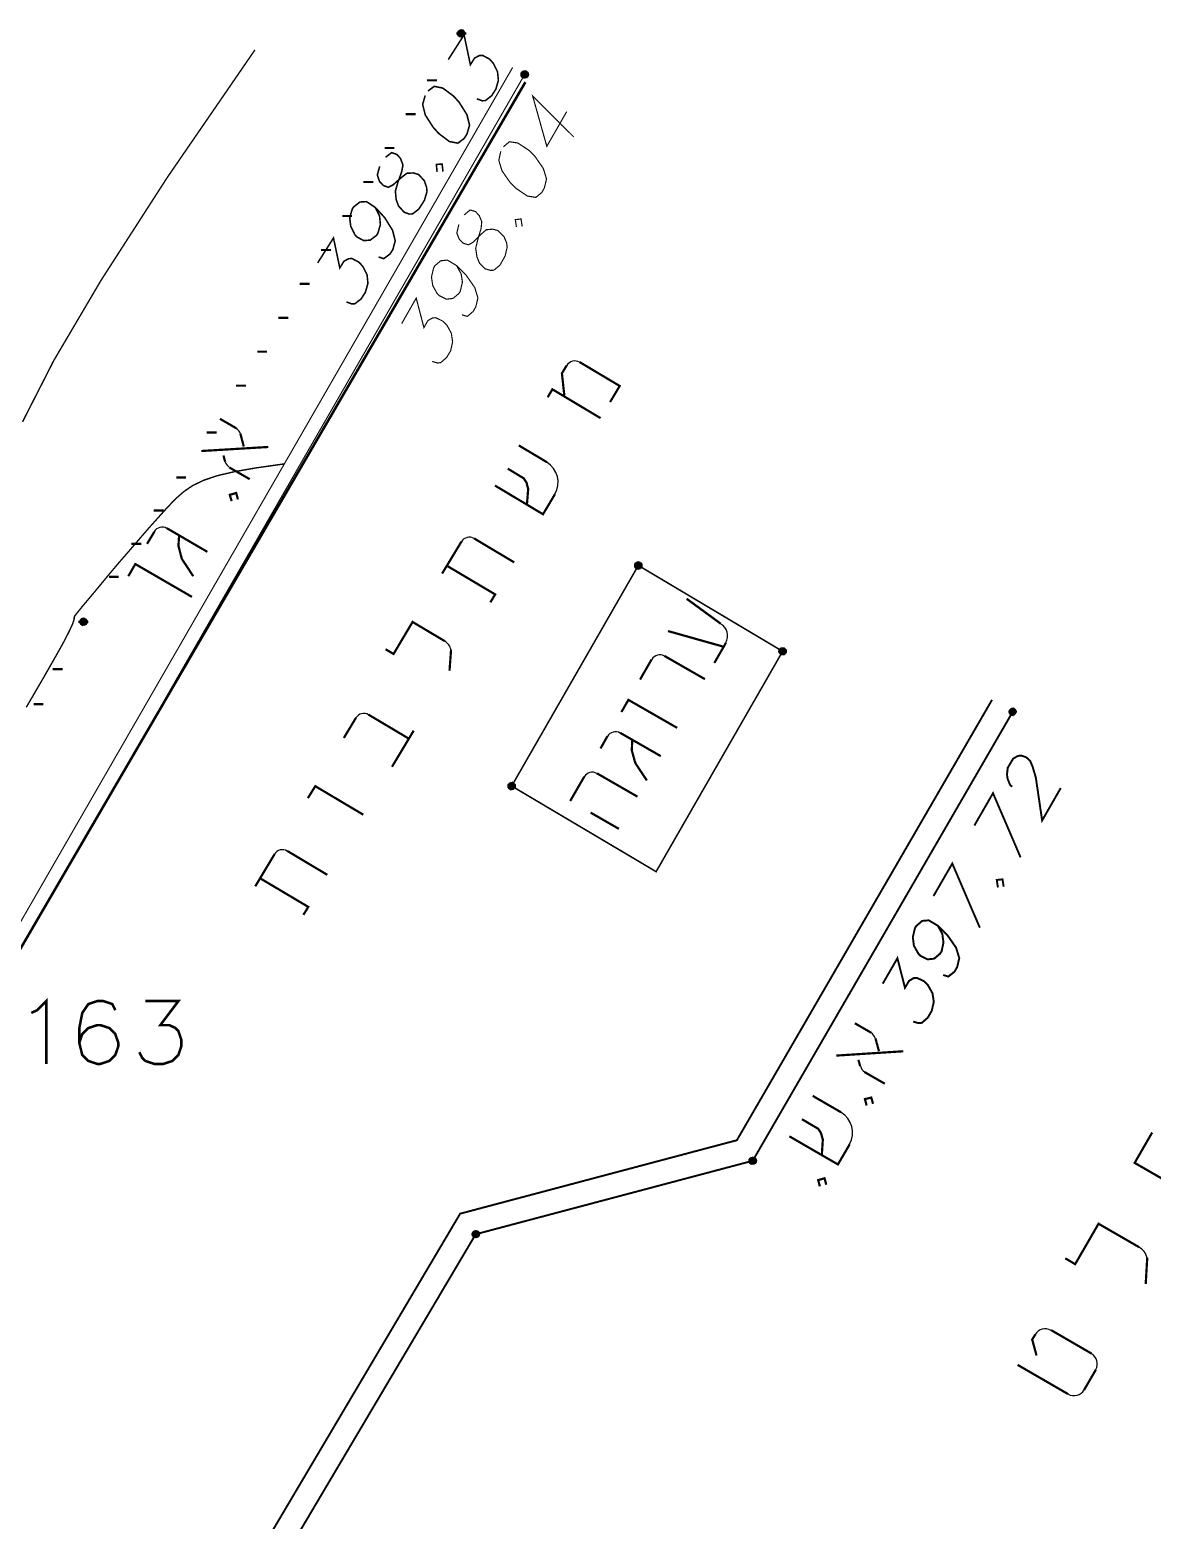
# Model space of a CAD drawing. Extents: x 489 to 720, y 1028 to 1176.
# Drawn here: x 541.31 to 549.33, y 1064.11 to 1074.77 of the extents above; entities that cross this region are included whole.
import ezdxf

# ---------------------------------------------------------------- set-up
doc = ezdxf.new("R2010")
doc.units = 0
doc.header["$MEASUREMENT"] = 0
for name, color, linetype in [('1501-ARUGA', 7, 'Continuous'), ('1501-EVEN-GAN', 7, 'Continuous'), ('1501-EVEN-SOFA', 7, 'Continuous'), ('1501-TOPO', 7, 'Continuous'), ('1506', 7, 'Continuous'), ('1507', 7, 'Continuous'), ('1511-DOWN', 7, 'Continuous'), ('2408-EVEN-GAN', 7, 'Continuous'), ('2410-EVEN-SOFA', 7, 'Continuous'), ('5250-ARUGA', 7, 'Continuous'), ('M1602', 7, 'Continuous')]:
    doc.layers.add(name, color=color, linetype=linetype)

msp = doc.modelspace()

# ---------------------------------------------------------------- hatches: boundary and pattern name
at = {"layer": '1501-ARUGA', "linetype": 'Continuous', "ltscale": 0.045455}
for points in [[(545.637, 1070.949), (545.682, 1070.923), (545.633, 1070.94)], [(545.682, 1070.923), (545.633, 1070.94), (545.675, 1070.915)], [(545.633, 1070.94), (545.675, 1070.915), (545.635, 1070.93)], [(545.675, 1070.915), (545.635, 1070.93), (545.666, 1070.91)], [(545.635, 1070.93), (545.666, 1070.91), (545.639, 1070.92)], [(545.644, 1070.957), (545.686, 1070.933), (545.637, 1070.949)], [(545.686, 1070.933), (545.637, 1070.949), (545.682, 1070.923)], [(545.666, 1070.91), (545.639, 1070.92), (545.656, 1070.91)], [(545.639, 1070.92), (545.656, 1070.91), (545.646, 1070.914)], [(545.653, 1070.962), (545.685, 1070.943), (545.644, 1070.957)], [(545.685, 1070.943), (545.644, 1070.957), (545.686, 1070.933)], [(545.663, 1070.963), (545.68, 1070.953), (545.653, 1070.962)], [(545.68, 1070.953), (545.653, 1070.962), (545.685, 1070.943)], [(545.673, 1070.959), (545.663, 1070.963), (545.68, 1070.953)], [(546.666, 1070.317), (546.675, 1070.345), (546.665, 1070.328)], [(546.675, 1070.345), (546.665, 1070.328), (546.669, 1070.337)], [(546.671, 1070.308), (546.686, 1070.349), (546.666, 1070.317)], [(546.686, 1070.349), (546.666, 1070.317), (546.675, 1070.345)], [(546.679, 1070.301), (546.696, 1070.349), (546.671, 1070.308)], [(546.696, 1070.349), (546.671, 1070.308), (546.686, 1070.349)], [(546.705, 1070.346), (546.679, 1070.301), (546.696, 1070.349)], [(546.688, 1070.298), (546.705, 1070.346), (546.679, 1070.301)], [(546.713, 1070.339), (546.688, 1070.298), (546.705, 1070.346)], [(546.698, 1070.298), (546.713, 1070.339), (546.688, 1070.298)], [(546.717, 1070.33), (546.698, 1070.298), (546.713, 1070.339)], [(546.707, 1070.303), (546.717, 1070.33), (546.698, 1070.298)], [(546.717, 1070.32), (546.707, 1070.303), (546.717, 1070.33)], [(546.714, 1070.31), (546.717, 1070.32), (546.707, 1070.303)], [(544.748, 1069.385), (544.78, 1069.367), (544.738, 1069.381)], [(544.758, 1069.387), (544.775, 1069.376), (544.748, 1069.385)], [(544.775, 1069.376), (544.748, 1069.385), (544.78, 1069.367)], [(544.767, 1069.383), (544.758, 1069.387), (544.775, 1069.376)], [(544.732, 1069.373), (544.778, 1069.347), (544.729, 1069.364)], [(544.778, 1069.347), (544.729, 1069.364), (544.771, 1069.34)], [(544.729, 1069.364), (544.771, 1069.34), (544.729, 1069.354)], [(544.771, 1069.34), (544.729, 1069.354), (544.762, 1069.335)], [(544.729, 1069.354), (544.762, 1069.335), (544.733, 1069.345)], [(544.738, 1069.381), (544.781, 1069.357), (544.732, 1069.373)], [(544.781, 1069.357), (544.732, 1069.373), (544.778, 1069.347)], [(544.762, 1069.335), (544.733, 1069.345), (544.752, 1069.334)], [(544.733, 1069.345), (544.752, 1069.334), (544.741, 1069.338)], [(544.78, 1069.367), (544.738, 1069.381), (544.781, 1069.357)]]:
    msp.add_hatch(color=138, dxfattribs=at).paths.add_polyline_path(points, flags=0)
at = {"layer": '1501-EVEN-GAN', "linetype": 'Continuous', "ltscale": 0.045455}
for points in [[(544.825, 1074.46), (544.872, 1074.434), (544.822, 1074.45)], [(544.872, 1074.434), (544.822, 1074.45), (544.865, 1074.426)], [(544.822, 1074.45), (544.865, 1074.426), (544.823, 1074.44)], [(544.865, 1074.426), (544.823, 1074.44), (544.855, 1074.422)], [(544.823, 1074.44), (544.855, 1074.422), (544.828, 1074.431)], [(544.832, 1074.468), (544.874, 1074.443), (544.825, 1074.46)], [(544.874, 1074.443), (544.825, 1074.46), (544.872, 1074.434)], [(544.855, 1074.422), (544.828, 1074.431), (544.845, 1074.421)], [(544.828, 1074.431), (544.845, 1074.421), (544.836, 1074.424)], [(544.841, 1074.473), (544.874, 1074.454), (544.832, 1074.468)], [(544.874, 1074.454), (544.832, 1074.468), (544.874, 1074.443)], [(544.852, 1074.473), (544.87, 1074.463), (544.841, 1074.473)], [(544.87, 1074.463), (544.841, 1074.473), (544.874, 1074.454)], [(544.862, 1074.47), (544.852, 1074.473), (544.87, 1074.463)]]:
    msp.add_hatch(color=7, dxfattribs=at).paths.add_polyline_path(points, flags=0)
at = {"layer": '1501-EVEN-SOFA', "linetype": 'Continuous', "ltscale": 0.045455}
for points in [[(548.338, 1069.917), (548.355, 1069.907), (548.328, 1069.916)], [(548.348, 1069.914), (548.338, 1069.917), (548.355, 1069.907)], [(548.312, 1069.904), (548.357, 1069.878), (548.308, 1069.895)], [(548.357, 1069.878), (548.308, 1069.895), (548.35, 1069.87)], [(548.308, 1069.895), (548.35, 1069.87), (548.31, 1069.884)], [(548.35, 1069.87), (548.31, 1069.884), (548.341, 1069.865)], [(548.31, 1069.884), (548.341, 1069.865), (548.314, 1069.875)], [(548.319, 1069.912), (548.361, 1069.888), (548.312, 1069.904)], [(548.361, 1069.888), (548.312, 1069.904), (548.357, 1069.878)], [(548.341, 1069.865), (548.314, 1069.875), (548.331, 1069.865)], [(548.314, 1069.875), (548.331, 1069.865), (548.321, 1069.868)], [(548.328, 1069.916), (548.36, 1069.898), (548.319, 1069.912)], [(548.36, 1069.898), (548.319, 1069.912), (548.361, 1069.888)], [(548.355, 1069.907), (548.328, 1069.916), (548.36, 1069.898)], [(546.454, 1066.695), (546.483, 1066.656), (546.45, 1066.684)], [(546.483, 1066.656), (546.45, 1066.684), (546.473, 1066.655)], [(546.45, 1066.684), (546.473, 1066.655), (546.452, 1066.674)], [(546.473, 1066.655), (546.452, 1066.674), (546.463, 1066.658)], [(546.452, 1066.674), (546.463, 1066.658), (546.456, 1066.665)], [(546.461, 1066.703), (546.492, 1066.66), (546.454, 1066.695)], [(546.492, 1066.66), (546.454, 1066.695), (546.483, 1066.656)], [(546.47, 1066.707), (546.499, 1066.668), (546.461, 1066.703)], [(546.499, 1066.668), (546.461, 1066.703), (546.492, 1066.66)], [(546.48, 1066.707), (546.503, 1066.678), (546.47, 1066.707)], [(546.503, 1066.678), (546.47, 1066.707), (546.499, 1066.668)], [(546.49, 1066.704), (546.502, 1066.688), (546.48, 1066.707)], [(546.502, 1066.688), (546.48, 1066.707), (546.503, 1066.678)], [(546.497, 1066.697), (546.49, 1066.704), (546.502, 1066.688)], [(544.475, 1066.17), (544.505, 1066.13), (544.472, 1066.159)], [(544.505, 1066.13), (544.472, 1066.159), (544.495, 1066.13)], [(544.472, 1066.159), (544.495, 1066.13), (544.473, 1066.149)], [(544.495, 1066.13), (544.473, 1066.149), (544.485, 1066.133)], [(544.473, 1066.149), (544.485, 1066.133), (544.478, 1066.14)], [(544.482, 1066.176), (544.514, 1066.134), (544.475, 1066.17)], [(544.514, 1066.134), (544.475, 1066.17), (544.505, 1066.13)], [(544.491, 1066.181), (544.521, 1066.142), (544.482, 1066.176)], [(544.521, 1066.142), (544.482, 1066.176), (544.514, 1066.134)], [(544.502, 1066.182), (544.524, 1066.153), (544.491, 1066.181)], [(544.524, 1066.153), (544.491, 1066.181), (544.521, 1066.142)], [(544.512, 1066.179), (544.523, 1066.163), (544.502, 1066.182)], [(544.523, 1066.163), (544.502, 1066.182), (544.524, 1066.153)], [(544.52, 1066.172), (544.512, 1066.179), (544.523, 1066.163)]]:
    msp.add_hatch(color=251, dxfattribs=at).paths.add_polyline_path(points, flags=0)
at = {"layer": '1501-TOPO', "linetype": 'Continuous', "ltscale": 0.045455}
for points in [[(544.373, 1074.755), (544.417, 1074.726), (544.37, 1074.746)], [(544.417, 1074.726), (544.37, 1074.746), (544.411, 1074.718)], [(544.37, 1074.746), (544.411, 1074.718), (544.37, 1074.734)], [(544.411, 1074.718), (544.37, 1074.734), (544.4, 1074.715)], [(544.37, 1074.734), (544.4, 1074.715), (544.373, 1074.725)], [(544.38, 1074.762), (544.421, 1074.735), (544.373, 1074.755)], [(544.421, 1074.735), (544.373, 1074.755), (544.417, 1074.726)], [(544.4, 1074.715), (544.373, 1074.725), (544.39, 1074.715)], [(544.373, 1074.725), (544.39, 1074.715), (544.381, 1074.718)], [(544.389, 1074.766), (544.421, 1074.746), (544.38, 1074.762)], [(544.421, 1074.746), (544.38, 1074.762), (544.421, 1074.735)], [(544.399, 1074.766), (544.416, 1074.756), (544.389, 1074.766)], [(544.416, 1074.756), (544.389, 1074.766), (544.421, 1074.746)], [(544.41, 1074.763), (544.399, 1074.766), (544.416, 1074.756)], [(541.68, 1070.556), (541.721, 1070.531), (541.672, 1070.548)], [(541.689, 1070.56), (541.721, 1070.541), (541.68, 1070.556)], [(541.721, 1070.541), (541.68, 1070.556), (541.721, 1070.531)], [(541.699, 1070.56), (541.716, 1070.55), (541.689, 1070.56)], [(541.716, 1070.55), (541.689, 1070.56), (541.721, 1070.541)], [(541.708, 1070.557), (541.699, 1070.56), (541.716, 1070.55)], [(541.672, 1070.548), (541.717, 1070.521), (541.669, 1070.539)], [(541.717, 1070.521), (541.669, 1070.539), (541.711, 1070.514)], [(541.669, 1070.539), (541.711, 1070.514), (541.67, 1070.529)], [(541.711, 1070.514), (541.67, 1070.529), (541.702, 1070.509)], [(541.67, 1070.529), (541.702, 1070.509), (541.674, 1070.52)], [(541.721, 1070.531), (541.672, 1070.548), (541.717, 1070.521)], [(541.702, 1070.509), (541.674, 1070.52), (541.691, 1070.508)], [(541.674, 1070.52), (541.691, 1070.508), (541.681, 1070.512)]]:
    msp.add_hatch(color=7, dxfattribs=at).paths.add_polyline_path(points, flags=0)

# ---------------------------------------------------------------- linework, layer by layer
at = {"color": 250, "linetype": 'Continuous', "ltscale": 0.045455}
for points, const_width in [([(544.302, 1074.553), (544.415, 1074.73), (544.46, 1074.516), (544.49, 1074.564), (544.524, 1074.582), (544.548, 1074.583), (544.598, 1074.556), (544.624, 1074.526), (544.654, 1074.466), (544.66, 1074.405), (544.642, 1074.342), (544.612, 1074.295), (544.567, 1074.26), (544.544, 1074.259), (544.507, 1074.273)], 0.0112), ([(544.137, 1074.296), (544.119, 1074.233), (544.138, 1074.157), (544.195, 1074.068), (544.235, 1074.024), (544.311, 1073.967), (544.371, 1073.956), (544.415, 1073.989), (544.436, 1074.022), (544.454, 1074.084), (544.435, 1074.16), (544.379, 1074.249), (544.339, 1074.293), (544.262, 1074.35), (544.202, 1074.362), (544.157, 1074.329)], 0.0112), ([(545.199, 1074), (544.905, 1074.293), (545.006, 1073.933), (545.148, 1074.181)], 0.00825), ([(544.677, 1073.897), (544.663, 1073.833), (544.686, 1073.758), (544.746, 1073.672), (544.788, 1073.631), (544.867, 1073.578), (544.928, 1073.568), (544.971, 1073.604), (544.989, 1073.637), (545.004, 1073.7), (544.981, 1073.775), (544.921, 1073.862), (544.879, 1073.904), (544.799, 1073.957), (544.739, 1073.966), (544.696, 1073.93)], 0.00825), ([(543.812, 1073.79), (543.795, 1073.728), (543.811, 1073.682), (543.837, 1073.654), (543.874, 1073.64), (543.908, 1073.658), (543.963, 1073.707), (544.007, 1073.741), (544.054, 1073.743), (544.091, 1073.731), (544.131, 1073.687), (544.147, 1073.641), (544.15, 1073.61), (544.132, 1073.548), (544.091, 1073.484), (544.047, 1073.45), (544.023, 1073.449), (543.987, 1073.462), (543.947, 1073.506), (543.93, 1073.551), (543.924, 1073.613), (543.942, 1073.675), (543.97, 1073.754), (543.978, 1073.8), (543.961, 1073.846), (543.935, 1073.875), (543.897, 1073.888), (543.854, 1073.855)], 0.0112), ([(544.222, 1073.75), (544.217, 1073.804), (544.258, 1073.806), (544.264, 1073.753)], 0.0112), ([(543.781, 1073.496), (543.811, 1073.435), (543.817, 1073.374), (543.799, 1073.312), (543.789, 1073.296), (543.745, 1073.263), (543.698, 1073.259), (543.647, 1073.287), (543.635, 1073.301), (543.605, 1073.362), (543.598, 1073.423), (543.616, 1073.485), (543.627, 1073.501), (543.671, 1073.535), (543.717, 1073.538), (543.781, 1073.496), (543.848, 1073.423), (543.904, 1073.333), (543.923, 1073.258), (543.906, 1073.195), (543.885, 1073.163), (543.841, 1073.13), (543.804, 1073.142)], 0.0112), ([(544.378, 1073.376), (544.363, 1073.313), (544.381, 1073.268), (544.41, 1073.24), (544.447, 1073.229), (544.48, 1073.248), (544.531, 1073.3), (544.574, 1073.337), (544.621, 1073.341), (544.658, 1073.33), (544.7, 1073.288), (544.719, 1073.243), (544.723, 1073.213), (544.708, 1073.149), (544.671, 1073.083), (544.628, 1073.048), (544.605, 1073.046), (544.567, 1073.057), (544.525, 1073.098), (544.507, 1073.143), (544.498, 1073.204), (544.513, 1073.267), (544.537, 1073.348), (544.541, 1073.395), (544.523, 1073.439), (544.496, 1073.467), (544.458, 1073.478), (544.415, 1073.442)], 0.00825), ([(544.789, 1073.356), (544.781, 1073.409), (544.822, 1073.414), (544.83, 1073.36)], 0.00825), ([(543.369, 1073.1), (543.482, 1073.278), (543.527, 1073.064), (543.557, 1073.112), (543.591, 1073.13), (543.615, 1073.131), (543.665, 1073.104), (543.692, 1073.074), (543.722, 1073.014), (543.728, 1072.953), (543.71, 1072.89), (543.679, 1072.842), (543.635, 1072.808), (543.612, 1072.807), (543.574, 1072.821)], 0.0112), ([(544.361, 1073.081), (544.394, 1073.022), (544.403, 1072.962), (544.388, 1072.898), (544.378, 1072.881), (544.336, 1072.846), (544.289, 1072.84), (544.237, 1072.866), (544.223, 1072.88), (544.191, 1072.938), (544.182, 1072.999), (544.197, 1073.063), (544.206, 1073.079), (544.248, 1073.115), (544.296, 1073.12), (544.361, 1073.081), (544.431, 1073.01), (544.491, 1072.924), (544.514, 1072.849), (544.499, 1072.787), (544.48, 1072.753), (544.438, 1072.717), (544.4, 1072.729)], 0.00825), ([(543.969, 1072.666), (544.073, 1072.848), (544.128, 1072.637), (544.156, 1072.687), (544.189, 1072.706), (544.213, 1072.708), (544.264, 1072.683), (544.292, 1072.655), (544.324, 1072.597), (544.333, 1072.535), (544.319, 1072.472), (544.29, 1072.423), (544.248, 1072.387), (544.224, 1072.384), (544.187, 1072.396)], 0.00825), ([(545.148, 1072.367), (545.114, 1072.31), (545.132, 1072.145)], 0.0158), ([(545.458, 1072.105), (545.527, 1072.22), (545.24, 1072.391)], 0.0158), ([(545.012, 1072.139), (545.046, 1072.196), (545.39, 1071.99)], 0.0158), ([(542.787, 1071.918), (542.671, 1071.985)], 0.0158), ([(542.841, 1071.787), (542.817, 1071.878)], 0.0158), ([(542.537, 1071.755), (543.017, 1071.784)], 0.0158), ([(542.696, 1071.723), (542.708, 1071.678)], 0.0158), ([(545.007, 1071.675), (544.806, 1071.795)], 0.0158), ([(542.739, 1071.637), (542.883, 1071.554)], 0.0158), ([(544.864, 1071.372), (544.873, 1071.483), (544.861, 1071.529), (544.841, 1071.56), (544.727, 1071.629)], 0.0158), ([(544.636, 1071.508), (544.979, 1071.303), (545.064, 1071.446)], 0.0158), ([(542.754, 1071.397), (542.741, 1071.442), (542.787, 1071.455), (542.799, 1071.409)], 0.0158), ([(542.581, 1071.034), (542.292, 1071.203)], 0.0158), ([(542.202, 1071.178), (542.15, 1071.091)], 0.0158), ([(542.48, 1070.86), (542.398, 1070.985), (542.374, 1071.078), (542.379, 1071.151)], 0.0158), ([(544.396, 1071.107), (544.258, 1070.879)], 0.0158), ([(544.773, 1070.959), (544.487, 1071.13)], 0.0158), ([(542.016, 1070.86), (542.066, 1070.947), (542.471, 1070.712)], 0.0158), ([(544.292, 1070.935), (544.637, 1070.73), (544.603, 1070.673)], 0.0158), ([(546.248, 1070.521), (546.005, 1070.699)], 0.0158), ([(544.277, 1070.396), (544.047, 1070.533), (543.911, 1070.304), (543.854, 1070.338)], 0.0158), ([(545.872, 1070.468), (546.269, 1070.356)], 0.0158), ([(546.203, 1070.24), (546.286, 1070.384)], 0.0158), ([(544.311, 1070.185), (544.322, 1070.334)], 0.0158), ([(545.755, 1070.265), (545.672, 1070.121)], 0.0158), ([(546.136, 1070.124), (545.847, 1070.29)], 0.0158), ([(545.539, 1069.889), (545.589, 1069.976), (545.937, 1069.776)], 0.0158), ([(543.642, 1069.847), (543.556, 1069.704)], 0.0158), ([(544.02, 1069.699), (543.733, 1069.87)], 0.0158), ([(543.9, 1069.498), (544.055, 1069.756)], 0.0158), ([(545.439, 1069.716), (545.39, 1069.629)], 0.0158), ([(545.82, 1069.574), (545.531, 1069.74)], 0.0158), ([(545.721, 1069.4), (545.638, 1069.525), (545.613, 1069.616), (545.617, 1069.69)], 0.0158), ([(548.331, 1069.355), (548.316, 1069.368), (548.298, 1069.413), (548.294, 1069.443), (548.299, 1069.49), (548.338, 1069.556), (548.371, 1069.575), (548.394, 1069.578), (548.431, 1069.566), (548.46, 1069.539), (548.478, 1069.495), (548.5, 1069.42), (548.545, 1069.114), (548.678, 1069.346)], 0.0138), ([(545.273, 1069.426), (545.173, 1069.253)], 0.0158), ([(545.654, 1069.284), (545.364, 1069.451)], 0.0158), ([(543.299, 1069.274), (543.352, 1069.359), (543.695, 1069.155)], 0.0158), ([(548.061, 1069.078), (548.194, 1069.309), (548.391, 1068.85)], 0.0138), ([(545.521, 1069.054), (545.319, 1069.17)], 0.0158), ([(543.061, 1068.873), (542.923, 1068.643)], 0.0158), ([(543.438, 1068.725), (543.152, 1068.896)], 0.0158), ([(547.769, 1068.574), (547.903, 1068.806), (548.1, 1068.347)], 0.0138), ([(542.957, 1068.701), (543.302, 1068.496), (543.267, 1068.439)], 0.0158), ([(548.229, 1068.635), (548.221, 1068.689), (548.262, 1068.693), (548.27, 1068.64)], 0.0138), ([(547.799, 1068.362), (547.832, 1068.303), (547.84, 1068.241), (547.827, 1068.179), (547.816, 1068.162), (547.774, 1068.126), (547.727, 1068.121), (547.675, 1068.147), (547.662, 1068.16), (547.629, 1068.218), (547.621, 1068.28), (547.636, 1068.343), (547.645, 1068.359), (547.688, 1068.396), (547.735, 1068.4), (547.799, 1068.362), (547.87, 1068.291), (547.93, 1068.205), (547.953, 1068.13), (547.938, 1068.066), (547.919, 1068.033), (547.875, 1067.998), (547.838, 1068.009)], 0.0138), ([(547.406, 1067.947), (547.511, 1068.129), (547.565, 1067.918), (547.594, 1067.967), (547.627, 1067.987), (547.65, 1067.989), (547.702, 1067.964), (547.73, 1067.935), (547.762, 1067.878), (547.771, 1067.816), (547.756, 1067.753), (547.728, 1067.704), (547.685, 1067.667), (547.662, 1067.665), (547.624, 1067.676)], 0.0138), ([(547.323, 1067.597), (547.207, 1067.664)], 0.0158), ([(547.074, 1067.433), (547.554, 1067.464)], 0.0158), ([(547.379, 1067.465), (547.354, 1067.557)], 0.0158), ([(547.232, 1067.403), (547.245, 1067.357)], 0.0158), ([(547.275, 1067.316), (547.421, 1067.232)], 0.0158), ([(547.108, 1067.028), (546.906, 1067.145)], 0.0158), ([(547.291, 1067.076), (547.279, 1067.122), (547.324, 1067.133), (547.337, 1067.088)], 0.0158), ([(546.971, 1066.722), (546.978, 1066.833), (546.965, 1066.879), (546.945, 1066.91), (546.829, 1066.978)], 0.0158), ([(546.739, 1066.856), (547.086, 1066.655), (547.17, 1066.799)], 0.0158), ([(549.331, 1066.883), (549.206, 1066.666), (549.423, 1066.541), (549.506, 1066.685)], 0.0158), ([(546.957, 1066.498), (546.945, 1066.543), (546.99, 1066.556), (547.003, 1066.51)], 0.0158), ([(549.237, 1066.064), (548.948, 1066.231), (548.781, 1065.942), (548.71, 1065.984)], 0.0158), ([(549.285, 1065.801), (549.296, 1065.988)], 0.0158), ([(548.496, 1065.439), (548.474, 1065.403), (548.505, 1065.289)], 0.0158), ([(548.898, 1065.303), (548.61, 1065.47)], 0.0158), ([(548.37, 1065.222), (548.731, 1065.013)], 0.0158), ([(548.845, 1065.043), (548.929, 1065.188)], 0.0158)]:
    msp.add_lwpolyline(points, dxfattribs=dict(at, const_width=const_width))
at = {"color": 214, "linetype": 'Continuous', "ltscale": 0.045455, "const_width": 0.0182}
for points in [[(541.323, 1067.738), (541.365, 1067.758), (541.43, 1067.823), (541.43, 1067.373)], [(541.923, 1067.758), (541.902, 1067.801), (541.838, 1067.823), (541.795, 1067.823), (541.73, 1067.801), (541.687, 1067.738), (541.666, 1067.63), (541.666, 1067.523), (541.687, 1067.437), (541.73, 1067.395), (541.795, 1067.373), (541.816, 1067.373), (541.88, 1067.395), (541.923, 1067.437), (541.945, 1067.501), (541.945, 1067.523), (541.923, 1067.587), (541.88, 1067.63), (541.816, 1067.651), (541.795, 1067.651), (541.73, 1067.63), (541.687, 1067.587), (541.666, 1067.523)], [(542.138, 1067.823), (542.374, 1067.823), (542.245, 1067.651), (542.31, 1067.651), (542.353, 1067.63), (542.374, 1067.608), (542.395, 1067.545), (542.395, 1067.501), (542.374, 1067.437), (542.331, 1067.395), (542.266, 1067.373), (542.203, 1067.373), (542.138, 1067.395), (542.116, 1067.415), (542.095, 1067.458)]]:
    msp.add_lwpolyline(points, dxfattribs=at)
at = {"color": 250, "linetype": 'Continuous', "ltscale": 0.045455}
for centre, radius, start, end in [((545.206, 1072.333), 0.0659, 59.1394, 149.1339), ((542.753, 1071.86), 0.0659, 14.7931, 59.7931), ((542.753, 1071.86), 0.0659, 14.7931, 59.7931), ((542.772, 1071.695), 0.0659, 194.7876, 239.7876), ((542.772, 1071.695), 0.0659, 194.7876, 239.7876), ((544.921, 1071.532), 0.166, 329.1339, 419.1339), ((542.258, 1071.145), 0.0659, 59.7931, 149.7876), ((544.453, 1071.073), 0.0659, 59.1394, 149.1339), ((546.198, 1070.434), 0.1, 330.1282, 420.1282), ((544.225, 1070.31), 0.1, 14.1339, 59.1339), ((545.813, 1070.232), 0.0659, 60.1337, 150.1282), ((543.699, 1069.813), 0.0659, 59.1394, 149.1339), ((545.497, 1069.682), 0.0659, 60.1337, 150.1282), ((545.331, 1069.393), 0.0659, 60.1337, 150.1282), ((543.117, 1068.839), 0.0659, 59.1394, 149.1339), ((547.289, 1067.54), 0.0659, 14.9359, 59.9359), ((547.289, 1067.54), 0.0659, 14.9359, 59.9359), ((547.31, 1067.374), 0.0659, 194.9304, 239.9304), ((547.31, 1067.374), 0.0659, 194.9304, 239.9304), ((547.025, 1066.883), 0.166, 329.9359, 419.9304), ((549.174, 1065.956), 0.125, 14.9359, 59.9359), ((548.567, 1065.397), 0.083, 59.9359, 149.9304), ((548.856, 1065.23), 0.083, 329.9304, 419.9304), ((548.773, 1065.085), 0.083, 239.9304, 329.9304)]:
    msp.add_arc(centre, radius, start, end, dxfattribs=at)
at = {"layer": '1501-ARUGA', "color": 138, "linetype": 'Continuous', "ltscale": 0.045455, "const_width": 0.0112}
for points in [[(545.635, 1070.937), (545.685, 1070.937)], [(546.666, 1070.323), (546.716, 1070.323)], [(544.73, 1069.36), (544.78, 1069.36)]]:
    msp.add_lwpolyline(points, dxfattribs=at)
at = {"layer": '1501-ARUGA', "color": 138, "linetype": 'Continuous', "ltscale": 0.045455}
for points in [[(545.637, 1070.949), (545.682, 1070.923), (545.633, 1070.94)], [(545.682, 1070.923), (545.633, 1070.94), (545.675, 1070.915)], [(545.633, 1070.94), (545.675, 1070.915), (545.635, 1070.93)], [(545.675, 1070.915), (545.635, 1070.93), (545.666, 1070.91)], [(545.635, 1070.93), (545.666, 1070.91), (545.639, 1070.92)], [(545.644, 1070.957), (545.686, 1070.933), (545.637, 1070.949)], [(545.686, 1070.933), (545.637, 1070.949), (545.682, 1070.923)], [(545.666, 1070.91), (545.639, 1070.92), (545.656, 1070.91)], [(545.639, 1070.92), (545.656, 1070.91), (545.646, 1070.914)], [(545.653, 1070.962), (545.685, 1070.943), (545.644, 1070.957)], [(545.685, 1070.943), (545.644, 1070.957), (545.686, 1070.933)], [(545.663, 1070.963), (545.68, 1070.953), (545.653, 1070.962)], [(545.68, 1070.953), (545.653, 1070.962), (545.685, 1070.943)], [(545.673, 1070.959), (545.663, 1070.963), (545.68, 1070.953)], [(546.666, 1070.317), (546.675, 1070.345), (546.665, 1070.328)], [(546.675, 1070.345), (546.665, 1070.328), (546.669, 1070.337)], [(546.671, 1070.308), (546.686, 1070.349), (546.666, 1070.317)], [(546.686, 1070.349), (546.666, 1070.317), (546.675, 1070.345)], [(546.679, 1070.301), (546.696, 1070.349), (546.671, 1070.308)], [(546.696, 1070.349), (546.671, 1070.308), (546.686, 1070.349)], [(546.705, 1070.346), (546.679, 1070.301), (546.696, 1070.349)], [(546.688, 1070.298), (546.705, 1070.346), (546.679, 1070.301)], [(546.713, 1070.339), (546.688, 1070.298), (546.705, 1070.346)], [(546.698, 1070.298), (546.713, 1070.339), (546.688, 1070.298)], [(546.717, 1070.33), (546.698, 1070.298), (546.713, 1070.339)], [(546.707, 1070.303), (546.717, 1070.33), (546.698, 1070.298)], [(546.717, 1070.32), (546.707, 1070.303), (546.717, 1070.33)], [(546.714, 1070.31), (546.717, 1070.32), (546.707, 1070.303)], [(544.748, 1069.385), (544.78, 1069.367), (544.738, 1069.381)], [(544.758, 1069.387), (544.775, 1069.376), (544.748, 1069.385)], [(544.775, 1069.376), (544.748, 1069.385), (544.78, 1069.367)], [(544.767, 1069.383), (544.758, 1069.387), (544.775, 1069.376)], [(544.732, 1069.373), (544.778, 1069.347), (544.729, 1069.364)], [(544.778, 1069.347), (544.729, 1069.364), (544.771, 1069.34)], [(544.729, 1069.364), (544.771, 1069.34), (544.729, 1069.354)], [(544.771, 1069.34), (544.729, 1069.354), (544.762, 1069.335)], [(544.729, 1069.354), (544.762, 1069.335), (544.733, 1069.345)], [(544.738, 1069.381), (544.781, 1069.357), (544.732, 1069.373)], [(544.781, 1069.357), (544.732, 1069.373), (544.778, 1069.347)], [(544.762, 1069.335), (544.733, 1069.345), (544.752, 1069.334)], [(544.733, 1069.345), (544.752, 1069.334), (544.741, 1069.338)], [(544.78, 1069.367), (544.738, 1069.381), (544.781, 1069.357)]]:
    msp.add_lwpolyline(points, dxfattribs=at)
for centre in [(545.66, 1070.937), (546.691, 1070.323), (544.755, 1069.36)]:
    msp.add_circle(centre, 0.0261, dxfattribs=at)
at = {"layer": '1501-EVEN-GAN', "color": 7, "linetype": 'Continuous', "ltscale": 0.045455}
for points in [[(544.825, 1074.46), (544.872, 1074.434), (544.822, 1074.45)], [(544.872, 1074.434), (544.822, 1074.45), (544.865, 1074.426)], [(544.822, 1074.45), (544.865, 1074.426), (544.823, 1074.44)], [(544.865, 1074.426), (544.823, 1074.44), (544.855, 1074.422)], [(544.823, 1074.44), (544.855, 1074.422), (544.828, 1074.431)], [(544.832, 1074.468), (544.874, 1074.443), (544.825, 1074.46)], [(544.874, 1074.443), (544.825, 1074.46), (544.872, 1074.434)], [(544.855, 1074.422), (544.828, 1074.431), (544.845, 1074.421)], [(544.828, 1074.431), (544.845, 1074.421), (544.836, 1074.424)], [(544.841, 1074.473), (544.874, 1074.454), (544.832, 1074.468)], [(544.874, 1074.454), (544.832, 1074.468), (544.874, 1074.443)], [(544.852, 1074.473), (544.87, 1074.463), (544.841, 1074.473)], [(544.87, 1074.463), (544.841, 1074.473), (544.874, 1074.454)], [(544.862, 1074.47), (544.852, 1074.473), (544.87, 1074.463)]]:
    msp.add_lwpolyline(points, dxfattribs=at)
at = {"layer": '1501-EVEN-GAN', "color": 7, "linetype": 'Continuous', "ltscale": 0.045455, "const_width": 0.00825}
msp.add_lwpolyline([(544.83, 1074.447), (544.866, 1074.447)], dxfattribs=at)
at = {"layer": '1501-EVEN-GAN', "color": 7, "linetype": 'Continuous', "ltscale": 0.045455}
msp.add_circle((544.848, 1074.447), 0.0261, dxfattribs=at)
at = {"layer": '1501-EVEN-SOFA', "color": 251, "linetype": 'Continuous', "ltscale": 0.045455}
for points in [[(548.338, 1069.917), (548.355, 1069.907), (548.328, 1069.916)], [(548.348, 1069.914), (548.338, 1069.917), (548.355, 1069.907)], [(548.312, 1069.904), (548.357, 1069.878), (548.308, 1069.895)], [(548.357, 1069.878), (548.308, 1069.895), (548.35, 1069.87)], [(548.308, 1069.895), (548.35, 1069.87), (548.31, 1069.884)], [(548.35, 1069.87), (548.31, 1069.884), (548.341, 1069.865)], [(548.31, 1069.884), (548.341, 1069.865), (548.314, 1069.875)], [(548.319, 1069.912), (548.361, 1069.888), (548.312, 1069.904)], [(548.361, 1069.888), (548.312, 1069.904), (548.357, 1069.878)], [(548.341, 1069.865), (548.314, 1069.875), (548.331, 1069.865)], [(548.314, 1069.875), (548.331, 1069.865), (548.321, 1069.868)], [(548.328, 1069.916), (548.36, 1069.898), (548.319, 1069.912)], [(548.36, 1069.898), (548.319, 1069.912), (548.361, 1069.888)], [(548.355, 1069.907), (548.328, 1069.916), (548.36, 1069.898)], [(546.454, 1066.695), (546.483, 1066.656), (546.45, 1066.684)], [(546.483, 1066.656), (546.45, 1066.684), (546.473, 1066.655)], [(546.45, 1066.684), (546.473, 1066.655), (546.452, 1066.674)], [(546.473, 1066.655), (546.452, 1066.674), (546.463, 1066.658)], [(546.452, 1066.674), (546.463, 1066.658), (546.456, 1066.665)], [(546.461, 1066.703), (546.492, 1066.66), (546.454, 1066.695)], [(546.492, 1066.66), (546.454, 1066.695), (546.483, 1066.656)], [(546.47, 1066.707), (546.499, 1066.668), (546.461, 1066.703)], [(546.499, 1066.668), (546.461, 1066.703), (546.492, 1066.66)], [(546.48, 1066.707), (546.503, 1066.678), (546.47, 1066.707)], [(546.503, 1066.678), (546.47, 1066.707), (546.499, 1066.668)], [(546.49, 1066.704), (546.502, 1066.688), (546.48, 1066.707)], [(546.502, 1066.688), (546.48, 1066.707), (546.503, 1066.678)], [(546.497, 1066.697), (546.49, 1066.704), (546.502, 1066.688)], [(544.475, 1066.17), (544.505, 1066.13), (544.472, 1066.159)], [(544.505, 1066.13), (544.472, 1066.159), (544.495, 1066.13)], [(544.472, 1066.159), (544.495, 1066.13), (544.473, 1066.149)], [(544.495, 1066.13), (544.473, 1066.149), (544.485, 1066.133)], [(544.473, 1066.149), (544.485, 1066.133), (544.478, 1066.14)], [(544.482, 1066.176), (544.514, 1066.134), (544.475, 1066.17)], [(544.514, 1066.134), (544.475, 1066.17), (544.505, 1066.13)], [(544.491, 1066.181), (544.521, 1066.142), (544.482, 1066.176)], [(544.521, 1066.142), (544.482, 1066.176), (544.514, 1066.134)], [(544.502, 1066.182), (544.524, 1066.153), (544.491, 1066.181)], [(544.524, 1066.153), (544.491, 1066.181), (544.521, 1066.142)], [(544.512, 1066.179), (544.523, 1066.163), (544.502, 1066.182)], [(544.523, 1066.163), (544.502, 1066.182), (544.524, 1066.153)], [(544.52, 1066.172), (544.512, 1066.179), (544.523, 1066.163)]]:
    msp.add_lwpolyline(points, dxfattribs=at)
at = {"layer": '1501-EVEN-SOFA', "color": 251, "linetype": 'Continuous', "ltscale": 0.045455, "const_width": 0.0138}
for points in [[(548.304, 1069.891), (548.365, 1069.891)], [(546.446, 1066.681), (546.507, 1066.681)], [(544.467, 1066.156), (544.529, 1066.156)]]:
    msp.add_lwpolyline(points, dxfattribs=at)
at = {"layer": '1501-EVEN-SOFA', "color": 251, "linetype": 'Continuous', "ltscale": 0.045455}
for centre in [(546.477, 1066.681), (544.498, 1066.156)]:
    msp.add_circle(centre, 0.0261, dxfattribs=at)
msp.add_arc((548.335, 1069.891), 0.0261, 149.9304, 149.9304, dxfattribs=at)
at = {"layer": '1501-TOPO', "color": 7, "linetype": 'Continuous', "ltscale": 0.045455, "const_width": 0.0112}
for points in [[(544.37, 1074.74), (544.42, 1074.74)], [(541.67, 1070.534), (541.72, 1070.534)]]:
    msp.add_lwpolyline(points, dxfattribs=at)
at = {"layer": '1501-TOPO', "color": 7, "linetype": 'Continuous', "ltscale": 0.045455}
for points in [[(544.373, 1074.755), (544.417, 1074.726), (544.37, 1074.746)], [(544.417, 1074.726), (544.37, 1074.746), (544.411, 1074.718)], [(544.37, 1074.746), (544.411, 1074.718), (544.37, 1074.734)], [(544.411, 1074.718), (544.37, 1074.734), (544.4, 1074.715)], [(544.37, 1074.734), (544.4, 1074.715), (544.373, 1074.725)], [(544.38, 1074.762), (544.421, 1074.735), (544.373, 1074.755)], [(544.421, 1074.735), (544.373, 1074.755), (544.417, 1074.726)], [(544.4, 1074.715), (544.373, 1074.725), (544.39, 1074.715)], [(544.373, 1074.725), (544.39, 1074.715), (544.381, 1074.718)], [(544.389, 1074.766), (544.421, 1074.746), (544.38, 1074.762)], [(544.421, 1074.746), (544.38, 1074.762), (544.421, 1074.735)], [(544.399, 1074.766), (544.416, 1074.756), (544.389, 1074.766)], [(544.416, 1074.756), (544.389, 1074.766), (544.421, 1074.746)], [(544.41, 1074.763), (544.399, 1074.766), (544.416, 1074.756)], [(541.68, 1070.556), (541.721, 1070.531), (541.672, 1070.548)], [(541.689, 1070.56), (541.721, 1070.541), (541.68, 1070.556)], [(541.721, 1070.541), (541.68, 1070.556), (541.721, 1070.531)], [(541.699, 1070.56), (541.716, 1070.55), (541.689, 1070.56)], [(541.716, 1070.55), (541.689, 1070.56), (541.721, 1070.541)], [(541.708, 1070.557), (541.699, 1070.56), (541.716, 1070.55)], [(541.672, 1070.548), (541.717, 1070.521), (541.669, 1070.539)], [(541.717, 1070.521), (541.669, 1070.539), (541.711, 1070.514)], [(541.669, 1070.539), (541.711, 1070.514), (541.67, 1070.529)], [(541.711, 1070.514), (541.67, 1070.529), (541.702, 1070.509)], [(541.67, 1070.529), (541.702, 1070.509), (541.674, 1070.52)], [(541.721, 1070.531), (541.672, 1070.548), (541.717, 1070.521)], [(541.702, 1070.509), (541.674, 1070.52), (541.691, 1070.508)], [(541.674, 1070.52), (541.691, 1070.508), (541.681, 1070.512)]]:
    msp.add_lwpolyline(points, dxfattribs=at)
for centre in [(544.395, 1074.74), (541.695, 1070.534)]:
    msp.add_circle(centre, 0.0261, dxfattribs=at)
at = {"layer": '1506', "color": 13, "linetype": 'Continuous', "ltscale": 0.045455, "const_width": 0.01}
msp.add_lwpolyline([(541.26, 1071.963), (541.483, 1072.401), (541.821, 1072.975), (542.292, 1073.707), (542.921, 1074.623)], dxfattribs=at)
at = {"layer": '1507', "color": 18, "linetype": 'Continuous', "ltscale": 0.045455, "const_width": 0.01}
msp.add_lwpolyline([(541.287, 1069.923), (541.404, 1070.124), (541.491, 1070.276), (541.553, 1070.387), (541.592, 1070.463), (541.615, 1070.512), (541.625, 1070.539), (541.629, 1070.553), (541.629, 1070.559), (541.629, 1070.565), (541.632, 1070.573), (541.639, 1070.584), (541.652, 1070.6), (541.67, 1070.622), (541.695, 1070.653), (541.728, 1070.692), (541.771, 1070.743), (541.823, 1070.806), (541.883, 1070.879), (541.95, 1070.958), (542.022, 1071.041), (542.094, 1071.125), (542.165, 1071.207), (542.235, 1071.285), (542.298, 1071.355), (542.356, 1071.415), (542.414, 1071.466), (542.478, 1071.509), (542.555, 1071.546), (542.653, 1071.579), (542.777, 1071.608), (542.933, 1071.635), (543.131, 1071.663)], dxfattribs=at)
at = {"layer": '1511-DOWN', "color": 7, "linetype": 'Continuous', "ltscale": 0.045455, "const_width": 0.0158}
for points in [[(544.36, 1074.74), (544.43, 1074.74)], [(544.15, 1074.405), (544.221, 1074.405)], [(543.998, 1074.163), (544.069, 1074.163)], [(543.847, 1073.921), (543.917, 1073.921)], [(543.696, 1073.678), (543.766, 1073.678)], [(543.544, 1073.435), (543.614, 1073.435)], [(543.392, 1073.192), (543.463, 1073.192)], [(543.24, 1072.95), (543.311, 1072.95)], [(543.089, 1072.707), (543.16, 1072.707)], [(542.937, 1072.465), (543.007, 1072.465)], [(542.786, 1072.222), (542.856, 1072.222)], [(542.577, 1071.887), (542.647, 1071.887)], [(542.358, 1071.566), (542.429, 1071.566)], [(542.198, 1071.33), (542.269, 1071.33)], [(542.038, 1071.092), (542.108, 1071.092)], [(541.878, 1070.856), (541.948, 1070.856)], [(541.66, 1070.534), (541.73, 1070.534)], [(541.475, 1070.196), (541.546, 1070.196)], [(541.339, 1069.945), (541.41, 1069.945)]]:
    msp.add_lwpolyline(points, dxfattribs=at)
at = {"layer": '2408-EVEN-GAN', "color": 7, "linetype": 'Continuous', "ltscale": 0.045455, "const_width": 0.00825}
for points in [[(544.762, 1074.497), (541.198, 1068.305)], [(544.848, 1074.447), (541.285, 1068.255)]]:
    msp.add_lwpolyline(points, dxfattribs=at)
at = {"layer": '2410-EVEN-SOFA', "color": 251, "linetype": 'Continuous', "ltscale": 0.045455, "const_width": 0.0138}
for points in [[(548.187, 1069.976), (546.364, 1066.828), (544.387, 1066.303), (541.627, 1061.638), (539.762, 1058.443), (537.747, 1054.987)], [(548.335, 1069.891), (546.477, 1066.681), (544.498, 1066.156), (541.773, 1061.551), (539.91, 1058.358), (537.894, 1054.901), (537.48, 1055.098), (534.658, 1050.248), (531.597, 1044.987), (530.23, 1042.615), (530.596, 1042.403), (530.099, 1041.529)]]:
    msp.add_lwpolyline(points, dxfattribs=at)
at = {"layer": '5250-ARUGA', "color": 138, "linetype": 'Continuous', "ltscale": 0.045455, "const_width": 0.0112}
for points in [[(546.691, 1070.323), (545.66, 1070.937), (544.755, 1069.36)], [(544.755, 1069.36), (545.787, 1068.748), (546.691, 1070.323)]]:
    msp.add_lwpolyline(points, dxfattribs=at)
at = {"layer": 'M1602', "color": 214, "linetype": 'Continuous', "ltscale": 0.045455, "const_width": 0.0182}
msp.add_lwpolyline([(544.853, 1074.392), (541.063, 1067.884)], dxfattribs=at)

doc.saveas('drawing.dxf')
